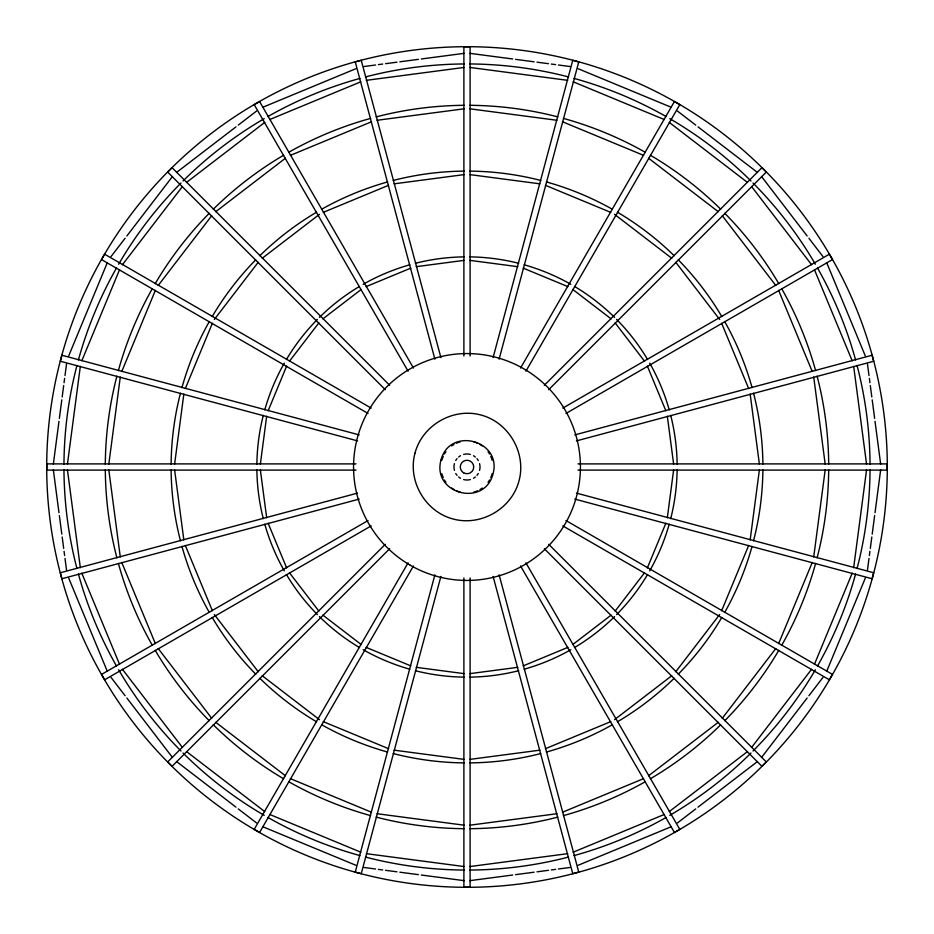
<?xml version="1.0" encoding="UTF-8"?>
<svg xmlns="http://www.w3.org/2000/svg" width="934" height="934" viewBox="0 0 934 934"><rect width="100%" height="100%" fill="white"/><g stroke="black" fill="none" stroke-linecap="round" stroke-linejoin="round"><path stroke-width="1.4" d="M53.343 464.14L58.982 421.281M59.356 418.42L61.807 399.845M62.181 396.985L63.687 385.555M64.061 382.695L64.621 378.41M65.006 375.561L66.512 364.132M67.446 464.128L80.324 366.362M108.811 464.14L120.276 377.056M174.611 464.14L183.835 394.09M260.353 464.175L266.669 416.237M667.331 517.763L673.648 469.825M750.165 539.91L759.389 469.86M813.724 556.944L825.189 469.86M853.676 567.639L866.554 469.872M867.488 569.868L868.994 558.439M869.379 555.59L869.939 551.305M870.313 548.445L871.819 537.015M872.193 534.155L874.644 515.58M875.018 512.719L880.657 469.86M434.894 574.819L355.247 872.076L361.248 873.675L440.895 576.43M493.105 357.57L572.752 60.325L578.753 61.924L499.106 359.181M68.731 355.842L107.328 262.641M81.807 360.816L119.54 269.716M121.759 371.534L155.371 290.381M185.317 388.567L212.357 323.281M268.128 410.797L286.633 366.116M647.367 567.884L665.872 523.203M721.643 610.719L748.683 545.433M778.629 643.619L812.241 562.466M814.46 664.284L852.193 573.184M826.672 671.359L865.269 578.158M408.088 562.84L254.211 829.345L259.594 832.451L413.458 565.946M520.542 368.054L674.406 101.549L679.789 104.655L525.912 371.16M111.064 256.546L125.098 238.263M126.861 235.975L172.475 176.514M122.412 264.731L182.445 186.508M158.231 285.43L211.703 215.742M214.33 319.475L258.228 262.267M289.447 361.236L318.879 322.872M615.121 611.128L644.553 572.764M675.772 671.733L719.67 614.525M722.297 718.258L775.769 648.57M751.555 747.492L811.588 669.269M761.525 757.486L807.139 698.025M808.902 695.737L822.936 677.454M385.287 544.324L167.688 761.922L172.078 766.312L389.676 548.713M544.324 385.287L761.922 167.688L766.312 172.078L548.713 389.676M176.514 172.475L235.975 126.861M238.263 125.098L256.546 111.064M186.508 182.445L264.731 122.412M215.742 211.703L285.43 158.231M262.267 258.228L319.475 214.33M322.872 318.879L361.236 289.447M572.764 644.553L611.128 615.121M614.525 719.67L671.733 675.772M648.57 775.769L718.258 722.297M669.269 811.588L747.492 751.555M677.454 822.936L695.737 808.902M698.025 807.139L757.486 761.525M368.054 520.542L101.549 674.406L104.655 679.789L371.16 525.912M562.84 408.088L829.345 254.211L832.451 259.594L565.946 413.458M262.641 107.328L355.842 68.731M269.716 119.54L360.816 81.807M290.381 155.371L371.534 121.759M323.281 212.357L388.567 185.317M366.116 286.633L410.797 268.128M523.203 665.872L567.884 647.367M545.433 748.683L610.719 721.643M562.466 812.241L643.619 778.629M573.184 852.193L664.284 814.46M578.158 865.269L671.359 826.672M357.57 493.105L60.325 572.752L61.924 578.753L359.181 499.106M574.819 434.894L872.076 355.247L873.675 361.248L576.43 440.895M364.132 66.512L375.561 65.006M378.41 64.621L382.695 64.061M385.555 63.687L396.985 62.181M399.845 61.807L418.42 59.356M421.281 58.982L464.14 53.343M366.362 80.324L464.128 67.446M377.056 120.276L464.14 108.811M394.09 183.835L464.14 174.611M416.237 266.669L464.175 260.353M469.825 673.648L517.763 667.331M469.86 759.389L539.91 750.165M469.86 825.189L556.944 813.724M469.872 866.554L567.639 853.676M469.86 880.657L512.719 875.018M515.58 874.644L534.155 872.193M537.015 871.819L548.445 870.313M551.305 869.939L555.59 869.379M558.439 868.994L569.868 867.488M356.006 463.894L46.805 463.894L46.805 470.106L356.006 470.106M577.994 463.894L887.195 463.894L887.195 470.106L577.994 470.106M469.86 53.343L512.719 58.982M515.58 59.356L534.155 61.807M537.015 62.181L548.445 63.687M551.305 64.061L555.59 64.621M558.439 65.006L569.868 66.512M469.872 67.446L567.639 80.324M469.86 108.811L556.944 120.276M469.86 174.611L539.91 183.835M469.825 260.353L517.763 266.669M416.237 667.331L464.175 673.648M394.09 750.165L464.14 759.389M377.056 813.724L464.14 825.189M366.362 853.676L464.128 866.554M364.132 867.488L375.561 868.994M378.41 869.379L382.695 869.939M385.555 870.313L396.985 871.819M399.845 872.193L418.42 874.644M421.281 875.018L464.14 880.657M359.181 434.894L61.924 355.247L60.325 361.248L357.57 440.895M576.43 493.105L873.675 572.752L872.076 578.753L574.819 499.106M578.158 68.731L671.359 107.328M573.184 81.807L664.284 119.54M562.466 121.759L643.619 155.371M545.433 185.317L610.719 212.357M523.203 268.128L567.884 286.633M366.116 647.367L410.797 665.872M323.281 721.643L388.567 748.683M290.381 778.629L371.534 812.241M269.716 814.46L360.816 852.193M262.641 826.672L355.842 865.269M371.16 408.088L104.655 254.211L101.549 259.594L368.054 413.458M565.946 520.542L832.451 674.406L829.345 679.789L562.84 525.912M677.454 111.064L695.737 125.098M698.025 126.861L757.486 172.475M669.269 122.412L747.492 182.445M648.57 158.231L718.258 211.703M614.525 214.33L671.733 258.228M572.764 289.447L611.128 318.879M322.872 615.121L361.236 644.553M262.267 675.772L319.475 719.67M215.742 722.297L285.43 775.769M186.508 751.555L264.731 811.588M176.514 761.525L235.975 807.139M238.263 808.902L256.546 822.936M389.676 385.287L172.078 167.688L167.688 172.078L385.287 389.676M548.713 544.324L766.312 761.922L761.922 766.312L544.324 548.713M761.525 176.514L807.139 235.975M808.902 238.263L822.936 256.546M751.555 186.508L811.588 264.731M722.297 215.742L775.769 285.43M675.772 262.267L719.67 319.475M615.121 322.872L644.553 361.236M289.447 572.764L318.879 611.128M214.33 614.525L258.228 671.733M158.231 648.57L211.703 718.258M122.412 669.269L182.445 747.492M111.064 677.454L125.098 695.737M126.861 698.025L172.475 757.486M413.458 368.054L259.594 101.549L254.211 104.655L408.088 371.16M525.912 562.84L679.789 829.345L674.406 832.451L520.542 565.946M826.672 262.641L865.269 355.842M814.46 269.716L852.193 360.816M778.629 290.381L812.241 371.534M721.643 323.281L748.683 388.567M647.367 366.116L665.872 410.797M268.128 523.203L286.633 567.884M185.317 545.433L212.357 610.719M121.759 562.466L155.371 643.619M81.807 573.184L119.54 664.284M68.731 578.158L107.328 671.359M440.895 357.57L361.248 60.325L355.247 61.924L434.894 359.181M499.106 574.819L578.753 872.076L572.752 873.675L493.105 576.43M867.488 364.132L868.994 375.561M869.379 378.41L869.939 382.695M870.313 385.555L871.819 396.985M872.193 399.845L874.644 418.42M875.018 421.281L880.657 464.14M853.676 366.362L866.554 464.128M813.724 377.056L825.189 464.14M750.165 394.09L759.389 464.14M667.331 416.237L673.648 464.175M260.353 469.825L266.669 517.763M174.611 469.86L183.835 539.91M108.811 469.86L120.276 556.944M67.446 469.872L80.324 567.639M53.343 469.86L58.982 512.719M59.356 515.58L61.807 534.155M62.181 537.015L63.687 548.445M64.061 551.305L64.621 555.59M65.006 558.439L66.512 569.868M470.106 356.006L470.106 46.805L463.894 46.805L463.894 356.006M470.106 577.994L470.106 887.195L463.894 887.195L463.894 577.994M479.562 463.638A13.006 13.006 0 0 1 479.562 470.362M478.266 473.503A13.006 13.006 0 0 1 476.959 475.359M475.359 476.959A13.006 13.006 0 0 1 473.503 478.266M470.362 479.562A13.006 13.006 0 0 1 463.638 479.562M460.497 478.266A13.006 13.006 0 0 1 458.641 476.959M457.041 475.359A13.006 13.006 0 0 1 455.734 473.503M454.438 470.362A13.006 13.006 0 0 1 454.438 463.638M455.734 460.497A13.006 13.006 0 0 1 457.041 458.641M458.641 457.041A13.006 13.006 0 0 1 460.497 455.734M463.638 454.438A13.006 13.006 0 0 1 470.362 454.438M473.503 455.734A13.006 13.006 0 0 1 475.359 457.041M476.959 458.641A13.006 13.006 0 0 1 478.266 460.497M492.125 473.736A26.012 26.012 0 0 1 490.759 477.589M489.533 480.006A26.012 26.012 0 0 1 488.05 482.283M482.283 488.05A26.012 26.012 0 0 1 480.006 489.533M477.589 490.759A26.012 26.012 0 0 1 473.736 492.125M460.264 492.125A26.012 26.012 0 0 1 456.411 490.759M453.994 489.533A26.012 26.012 0 0 1 451.717 488.05M445.95 482.283A26.012 26.012 0 0 1 444.467 480.006M443.241 477.589A26.012 26.012 0 0 1 441.875 473.736M441.875 460.264A26.012 26.012 0 0 1 443.241 456.411M444.467 453.994A26.012 26.012 0 0 1 445.95 451.717M451.717 445.95A26.012 26.012 0 0 1 453.994 444.467M456.411 443.241A26.012 26.012 0 0 1 460.264 441.875M473.736 441.875A26.012 26.012 0 0 1 477.589 443.241M480.006 444.467A26.012 26.012 0 0 1 482.283 445.95M488.05 451.717A26.012 26.012 0 0 1 489.533 453.994M490.759 456.411A26.012 26.012 0 0 1 492.125 460.264M677.127 469.872A210.15 210.15 0 0 1 670.717 518.615M669.223 524.161A210.15 210.15 0 0 1 649.702 570.837M647.542 574.55A210.15 210.15 0 0 1 616.603 614.584M614.584 616.603A210.15 210.15 0 0 1 574.55 647.542M570.837 649.702A210.15 210.15 0 0 1 524.161 669.223M518.615 670.717A210.15 210.15 0 0 1 469.872 677.127M464.128 677.127A210.15 210.15 0 0 1 415.385 670.717M409.839 669.223A210.15 210.15 0 0 1 363.163 649.702M359.45 647.542A210.15 210.15 0 0 1 319.416 616.603M317.397 614.584A210.15 210.15 0 0 1 286.458 574.55M284.298 570.837A210.15 210.15 0 0 1 264.777 524.161M263.283 518.615A210.15 210.15 0 0 1 256.873 469.872M256.873 464.128A210.15 210.15 0 0 1 263.283 415.385M264.777 409.839A210.15 210.15 0 0 1 284.298 363.163M286.458 359.45A210.15 210.15 0 0 1 317.397 319.416M319.416 317.397A210.15 210.15 0 0 1 359.45 286.458M363.163 284.298A210.15 210.15 0 0 1 409.839 264.777M415.385 263.283A210.15 210.15 0 0 1 464.128 256.873M469.872 256.873A210.15 210.15 0 0 1 518.615 263.283M524.161 264.777A210.15 210.15 0 0 1 570.837 284.298M574.55 286.458A210.15 210.15 0 0 1 614.584 317.397M616.603 319.416A210.15 210.15 0 0 1 647.542 359.45M649.702 363.163A210.15 210.15 0 0 1 669.223 409.839M670.717 415.385A210.15 210.15 0 0 1 677.127 464.128M762.891 469.895A295.903 295.903 0 0 1 753.551 540.786M752.057 546.378A295.903 295.903 0 0 1 724.691 612.435M721.795 617.444A295.903 295.903 0 0 1 678.271 674.173M674.173 678.271A295.903 295.903 0 0 1 617.444 721.795M612.435 724.691A295.903 295.903 0 0 1 546.378 752.057M540.786 753.551A295.903 295.903 0 0 1 469.895 762.891M464.105 762.891A295.903 295.903 0 0 1 393.214 753.551M387.622 752.057A295.903 295.903 0 0 1 321.565 724.691M316.556 721.795A295.903 295.903 0 0 1 259.827 678.271M255.729 674.173A295.903 295.903 0 0 1 212.205 617.444M209.309 612.435A295.903 295.903 0 0 1 181.943 546.378M180.449 540.786A295.903 295.903 0 0 1 171.109 469.895M171.109 464.105A295.903 295.903 0 0 1 180.449 393.214M181.943 387.622A295.903 295.903 0 0 1 209.309 321.565M212.205 316.556A295.903 295.903 0 0 1 255.729 259.827M259.827 255.729A295.903 295.903 0 0 1 316.556 212.205M321.565 209.309A295.903 295.903 0 0 1 387.622 181.943M393.214 180.449A295.903 295.903 0 0 1 464.105 171.109M469.895 171.109A295.903 295.903 0 0 1 540.786 180.449M546.378 181.943A295.903 295.903 0 0 1 612.435 209.309M617.444 212.205A295.903 295.903 0 0 1 674.173 255.729M678.271 259.827A295.903 295.903 0 0 1 721.795 316.556M724.691 321.565A295.903 295.903 0 0 1 752.057 387.622M753.551 393.214A295.903 295.903 0 0 1 762.891 464.105M828.691 469.884A361.703 361.703 0 0 1 817.11 557.832M815.615 563.4A361.703 361.703 0 0 1 781.676 645.347M778.793 650.344A361.703 361.703 0 0 1 724.784 720.709M720.709 724.784A361.703 361.703 0 0 1 650.344 778.793M645.347 781.676A361.703 361.703 0 0 1 563.4 815.615M557.832 817.11A361.703 361.703 0 0 1 469.884 828.691M464.116 828.691A361.703 361.703 0 0 1 376.168 817.11M370.6 815.615A361.703 361.703 0 0 1 288.653 781.676M283.656 778.793A361.703 361.703 0 0 1 213.291 724.784M209.216 720.709A361.703 361.703 0 0 1 155.207 650.344M152.324 645.347A361.703 361.703 0 0 1 118.385 563.4M116.89 557.832A361.703 361.703 0 0 1 105.308 469.884M105.308 464.116A361.703 361.703 0 0 1 116.89 376.168M118.385 370.6A361.703 361.703 0 0 1 152.324 288.653M155.207 283.656A361.703 361.703 0 0 1 209.216 213.291M213.291 209.216A361.703 361.703 0 0 1 283.656 155.207M288.653 152.324A361.703 361.703 0 0 1 370.6 118.385M376.168 116.89A361.703 361.703 0 0 1 464.116 105.308M469.884 105.308A361.703 361.703 0 0 1 557.832 116.89M563.4 118.385A361.703 361.703 0 0 1 645.347 152.324M650.344 155.207A361.703 361.703 0 0 1 720.709 209.216M724.784 213.291A361.703 361.703 0 0 1 778.793 283.656M781.676 288.653A361.703 361.703 0 0 1 815.615 370.6M817.11 376.168A361.703 361.703 0 0 1 828.691 464.116M870.044 469.86A403.056 403.056 0 0 1 857.062 568.549M855.579 574.083A403.056 403.056 0 0 1 817.484 666.047M815.347 669.771A403.056 403.056 0 0 1 753.014 750.994M750.994 753.014A403.056 403.056 0 0 1 669.771 815.347M666.047 817.484A403.056 403.056 0 0 1 574.083 855.579M568.549 857.062A403.056 403.056 0 0 1 469.86 870.044M464.14 870.044A403.056 403.056 0 0 1 365.451 857.062M359.917 855.579A403.056 403.056 0 0 1 267.953 817.484M264.229 815.347A403.056 403.056 0 0 1 183.006 753.014M180.986 750.994A403.056 403.056 0 0 1 118.653 669.771M116.516 666.047A403.056 403.056 0 0 1 78.421 574.083M76.938 568.549A403.056 403.056 0 0 1 63.956 469.86M63.956 464.14A403.056 403.056 0 0 1 76.938 365.451M78.421 359.917A403.056 403.056 0 0 1 116.516 267.953M118.653 264.229A403.056 403.056 0 0 1 180.986 183.006M183.006 180.986A403.056 403.056 0 0 1 264.229 118.653M267.953 116.516A403.056 403.056 0 0 1 359.917 78.421M365.451 76.938A403.056 403.056 0 0 1 464.14 63.956M469.86 63.956A403.056 403.056 0 0 1 568.549 76.938M574.083 78.421A403.056 403.056 0 0 1 666.047 116.516M669.771 118.653A403.056 403.056 0 0 1 750.994 180.986M753.014 183.006A403.056 403.056 0 0 1 815.347 264.229M817.484 267.953A403.056 403.056 0 0 1 855.579 359.917M857.062 365.451A403.056 403.056 0 0 1 870.044 464.14M415.011 453.072C407.376 480.847 425.192 511.704 453.072 518.989C480.847 526.624 511.704 508.808 518.989 480.928C526.624 453.153 508.808 422.296 480.928 415.011C453.153 407.376 422.296 425.192 415.011 453.072M441 460.03C431.613 493.689 484.291 507.804 493 473.97C502.387 440.311 449.709 426.196 441 460.03M463.638 472.826A6.725 6.725 0 0 0 473.725 467A6.725 6.725 0 0 0 463.638 461.174A6.725 6.725 0 0 0 463.638 472.826M410.283 565.233A113.423 113.423 0 0 0 580.423 467A113.423 113.423 0 0 0 410.283 368.767A113.423 113.423 0 0 0 410.283 565.233M256.85 830.991A420.3 420.3 0 0 0 887.3 467A420.3 420.3 0 0 0 256.85 103.009A420.3 420.3 0 0 0 256.85 830.991"/></g></svg>
